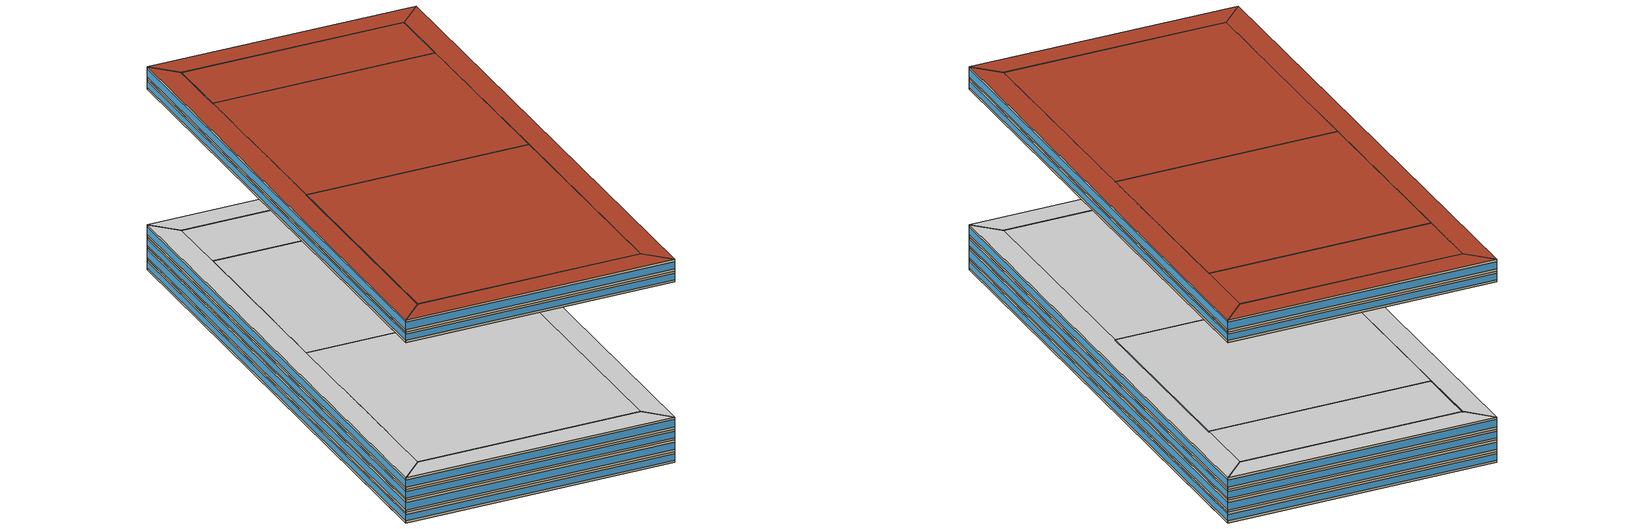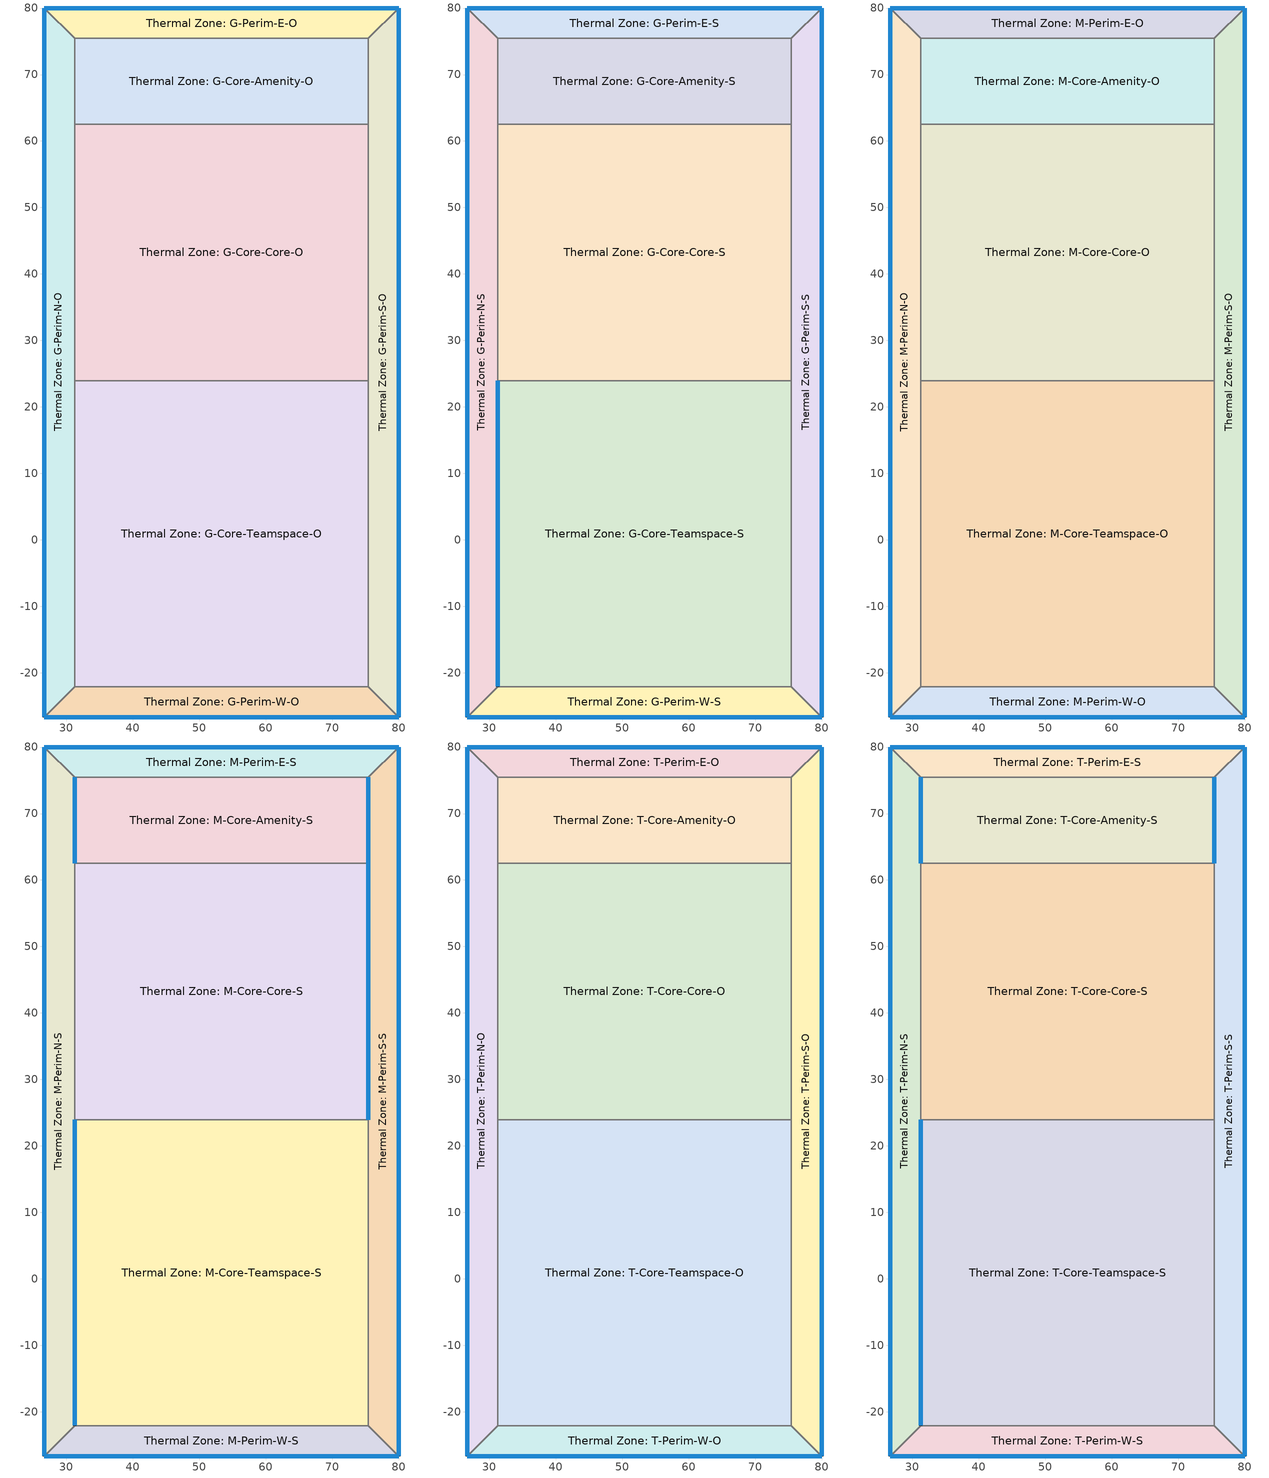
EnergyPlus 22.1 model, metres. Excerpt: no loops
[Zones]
Thermal Zone: G-Core-Amenity-O
 floor ground (ExtSlabCarpet 4in ClimateZone 1-8): 75.44,75.44 75.44,62.54 31.24,62.54 31.24,75.44 z0
 wall to Thermal Zone: G-Perim-N-O (Interior Wall): 31.24,75.44 31.24,62.54 z0:2.13
 wall to Thermal Zone: G-Perim-E-O (Interior Wall): 75.44,75.44 31.24,75.44 z0:2.13
 wall to Thermal Zone: G-Perim-S-O (Interior Wall): 75.44,62.54 75.44,75.44 z0:2.13
 wall to Thermal Zone: G-Core-Core-O (Interior Wall): 31.24,62.54 75.44,62.54 z0:2.13
Thermal Zone: G-Core-Core-O
 floor ground (ExtSlabCarpet 4in ClimateZone 1-8): 75.44,62.54 75.44,23.93 31.24,23.93 31.24,62.54 z0
 wall to Thermal Zone: G-Perim-S-O (Interior Wall): 75.44,23.93 75.44,62.54 z0:2.13
 wall to Thermal Zone: G-Core-Teamspace-O (Interior Wall): 31.24,23.93 75.44,23.93 z0:2.13
 wall to Thermal Zone: G-Perim-N-O (Interior Wall): 31.24,62.54 31.24,23.93 z0:2.13
Thermal Zone: G-Core-Teamspace-O
 floor ground (ExtSlabCarpet 4in ClimateZone 1-8): 75.44,23.93 75.44,-22.1 31.24,-22.1 31.24,23.93 z0
 wall to Thermal Zone: G-Perim-S-O (Interior Wall): 75.44,-22.1 75.44,23.93 z0:2.13
 wall to Thermal Zone: G-Perim-W-O (Interior Wall): 31.24,-22.1 75.44,-22.1 z0:2.13
 wall to Thermal Zone: G-Perim-N-O (Interior Wall): 31.24,23.93 31.24,-22.1 z0:2.13
Thermal Zone: G-Perim-E-O
 floor ground (ExtSlabCarpet 4in ClimateZone 1-8): 80.01,80.01 75.44,75.44 31.24,75.44 26.67,80.01 z0
 wall outside (NewConstruction_RSI_2.466_Rvalue_14.000): 80.01,80.01 26.67,80.01 z0:2.13
 wall to Thermal Zone: G-Perim-S-O (Interior Wall): 75.44,75.44 80.01,80.01 z0:2.13
 wall to Thermal Zone: G-Perim-N-O (Interior Wall): 26.67,80.01 31.24,75.44 z0:2.13
 window (Glazing_ufactor_2.044_shgc_0.320): 79.98,80.01 26.7,80.01 z0.43:1.71
Thermal Zone: G-Perim-N-O
 floor ground (ExtSlabCarpet 4in ClimateZone 1-8): 26.67,80.01 31.24,75.44 31.24,-22.1 26.67,-26.67 z0
 wall outside (NewConstruction_RSI_2.466_Rvalue_14.000): 26.67,80.01 26.67,-26.67 z0:2.13
 wall to Thermal Zone: G-Perim-W-O (Interior Wall): 26.67,-26.67 31.24,-22.1 z0:2.13
 window (Glazing_ufactor_2.044_shgc_0.320): 26.67,79.96 26.67,-26.62 z0.43:1.71
Thermal Zone: G-Perim-S-O
 floor ground (ExtSlabCarpet 4in ClimateZone 1-8): 80.01,80.01 80.01,-26.67 75.44,-22.1 75.44,75.44 z0
 wall outside (NewConstruction_RSI_2.466_Rvalue_14.000): 80.01,-26.67 80.01,80.01 z0:2.13
 wall to Thermal Zone: G-Perim-W-O (Interior Wall): 75.44,-22.1 80.01,-26.67 z0:2.13
 window (Glazing_ufactor_2.044_shgc_0.320): 80.01,-26.62 80.01,79.96 z0.43:1.71
Thermal Zone: G-Perim-W-O
 floor ground (ExtSlabCarpet 4in ClimateZone 1-8): 75.44,-22.1 80.01,-26.67 26.67,-26.67 31.24,-22.1 z0
 wall outside (NewConstruction_RSI_2.466_Rvalue_14.000): 26.67,-26.67 80.01,-26.67 z0:2.13
 window (Glazing_ufactor_2.044_shgc_0.320): 26.7,-26.67 79.98,-26.67 z0.43:1.71
Thermal Zone: G-Core-Amenity-S
 floor to Thermal Zone: G-Core-Amenity-O (Interior Floor_Air): 75.44,75.44 75.44,62.54 31.24,62.54 31.24,75.44 z2.13
 wall to Thermal Zone: G-Perim-S-S (Interior Wall): 75.44,62.54 75.44,75.44 z4.27:4.57; 75.44,62.54 75.44,75.44 z2.13:4.27
 wall to Thermal Zone: G-Perim-N-S (Interior Wall): 31.24,75.44 31.24,62.54 z2.13:4.27; 31.24,75.44 31.24,62.54 z4.27:4.57
 wall to Thermal Zone: G-Perim-E-S (Interior Wall): 75.44,75.44 31.24,75.44 z2.13:4.57
 wall to Thermal Zone: G-Core-Core-S (Interior Wall): 31.24,62.54 75.44,62.54 z2.13:4.57
 ceiling adiabatic (Interior Ceiling): 75.44,62.54 75.44,75.44 31.24,75.44 31.24,62.54 z4.57
Thermal Zone: G-Core-Core-S
 floor to Thermal Zone: G-Core-Core-O (Interior Floor_Air): 75.44,62.54 75.44,23.93 31.24,23.93 31.24,62.54 z2.13
 wall to Thermal Zone: G-Perim-S-S (Interior Wall): 75.44,23.93 75.44,62.54 z2.13:4.27
 wall to Thermal Zone: G-Core-Teamspace-S (Interior Wall): 31.24,23.93 75.44,23.93 z2.13:4.57
 wall to Thermal Zone: G-Perim-N-S (Interior Wall): 31.24,62.54 31.24,23.93 z2.13:4.27
 ceiling adiabatic (Interior Ceiling): 75.44,23.93 75.44,62.54 31.24,62.54 31.24,23.93 z4.57
Thermal Zone: G-Core-Teamspace-S
 floor to Thermal Zone: G-Core-Teamspace-O (Interior Floor_Air): 75.44,23.93 75.44,-22.1 31.24,-22.1 31.24,23.93 z2.13
 wall outside (NewConstruction_RSI_2.466_Rvalue_14.000): 31.24,23.93 31.24,-22.1 z4.27:4.57
 wall to Thermal Zone: G-Perim-S-S (Interior Wall): 75.44,-22.1 75.44,23.93 z2.13:4.27
 wall to Thermal Zone: G-Perim-W-S (Interior Wall): 31.24,-22.1 75.44,-22.1 z2.13:4.57
 wall to Thermal Zone: G-Perim-N-S (Interior Wall): 31.24,23.93 31.24,-22.1 z2.13:4.27
 window (Glazing_ufactor_2.044_shgc_0.320): 31.24,23.9 31.24,-22.07 z4.33:4.51
 ceiling adiabatic (Interior Ceiling): 75.44,-22.1 75.44,23.93 31.24,23.93 31.24,-22.1 z4.57
Thermal Zone: G-Perim-E-S
 floor to Thermal Zone: G-Perim-E-O (Interior Floor_Air): 80.01,80.01 75.44,75.44 31.24,75.44 26.67,80.01 z2.13
 wall outside (NewConstruction_RSI_2.466_Rvalue_14.000): 80.01,80.01 26.67,80.01 z2.13:4.57
 wall to Thermal Zone: G-Perim-S-S (Interior Wall): 75.44,75.44 80.01,80.01 z2.13:4.57
 wall to Thermal Zone: G-Perim-N-S (Interior Wall): 26.67,80.01 31.24,75.44 z2.13:4.57
 window (Glazing_ufactor_2.044_shgc_0.320): 79.98,80.01 26.7,80.01 z2.62:4.08
 ceiling adiabatic (Interior Ceiling): 80.01,80.01 26.67,80.01 31.24,75.44 75.44,75.44 z4.57
Thermal Zone: G-Perim-N-S
 floor to Thermal Zone: G-Perim-N-O (Interior Floor_Air): 31.24,75.44 31.24,-22.1 26.67,-26.67 26.67,80.01 z2.13
 wall outside (NewConstruction_RSI_2.466_Rvalue_14.000): 26.67,80.01 26.67,-26.67 z2.13:4.57
 wall to Thermal Zone: G-Perim-W-S (Interior Wall): 26.67,-26.67 31.24,-22.1 z2.13:4.57
 window (Glazing_ufactor_2.044_shgc_0.320): 26.67,79.96 26.67,-26.62 z2.62:4.08
 ceiling adiabatic (Interior Ceiling): 31.24,-22.1 31.24,75.44 26.67,80.01 26.67,-26.67 z4.57
Thermal Zone: G-Perim-S-S
 floor to Thermal Zone: G-Perim-S-O (Interior Floor_Air): 80.01,80.01 80.01,-26.67 75.44,-22.1 75.44,75.44 z2.13
 wall outside (NewConstruction_RSI_2.466_Rvalue_14.000): 80.01,-26.67 80.01,80.01 z2.13:4.57
 wall to Thermal Zone: G-Perim-W-S (Interior Wall): 75.44,-22.1 80.01,-26.67 z2.13:4.57
 window (Glazing_ufactor_2.044_shgc_0.320): 80.01,-26.62 80.01,79.96 z2.62:4.08
 ceiling adiabatic (Interior Ceiling): 80.01,-26.67 80.01,80.01 75.44,75.44 75.44,-22.1 z4.57
Thermal Zone: G-Perim-W-S
 floor to Thermal Zone: G-Perim-W-O (Interior Floor_Air): 75.44,-22.1 80.01,-26.67 26.67,-26.67 31.24,-22.1 z2.13
 wall outside (NewConstruction_RSI_2.466_Rvalue_14.000): 26.67,-26.67 80.01,-26.67 z2.13:4.57
 window (Glazing_ufactor_2.044_shgc_0.320): 26.7,-26.67 79.98,-26.67 z2.62:4.08
 ceiling adiabatic (Interior Ceiling): 80.01,-26.67 75.44,-22.1 31.24,-22.1 26.67,-26.67 z4.57
Thermal Zone: M-Core-Amenity-O
 floor adiabatic (Interior Floor): 75.44,75.44 75.44,62.54 31.24,62.54 31.24,75.44 z4.57
 wall to Thermal Zone: M-Perim-N-O (Interior Wall): 31.24,75.44 31.24,62.54 z4.57:6.71
 wall to Thermal Zone: M-Perim-E-O (Interior Wall): 75.44,75.44 31.24,75.44 z4.57:6.71
 wall to Thermal Zone: M-Perim-S-O (Interior Wall): 75.44,62.54 75.44,75.44 z4.57:6.71
 wall to Thermal Zone: M-Core-Core-O (Interior Wall): 31.24,62.54 75.44,62.54 z4.57:6.71
Thermal Zone: M-Core-Core-O
 floor adiabatic (Interior Floor): 75.44,62.54 75.44,23.93 31.24,23.93 31.24,62.54 z4.57
 wall to Thermal Zone: M-Perim-S-O (Interior Wall): 75.44,23.93 75.44,62.54 z4.57:6.71
 wall to Thermal Zone: M-Core-Teamspace-O (Interior Wall): 31.24,23.93 75.44,23.93 z4.57:6.71
 wall to Thermal Zone: M-Perim-N-O (Interior Wall): 31.24,62.54 31.24,23.93 z4.57:6.71
Thermal Zone: M-Core-Teamspace-O
 floor adiabatic (Interior Floor): 75.44,23.93 75.44,-22.1 31.24,-22.1 31.24,23.93 z4.57
 wall to Thermal Zone: M-Perim-S-O (Interior Wall): 75.44,-22.1 75.44,23.93 z4.57:6.71
 wall to Thermal Zone: M-Perim-W-O (Interior Wall): 31.24,-22.1 75.44,-22.1 z4.57:6.71
 wall to Thermal Zone: M-Perim-N-O (Interior Wall): 31.24,23.93 31.24,-22.1 z4.57:6.71
Thermal Zone: M-Perim-E-O
 floor adiabatic (Interior Floor): 80.01,80.01 75.44,75.44 31.24,75.44 26.67,80.01 z4.57
 wall outside (NewConstruction_RSI_2.466_Rvalue_14.000): 80.01,80.01 26.67,80.01 z4.57:6.71
 wall to Thermal Zone: M-Perim-S-O (Interior Wall): 75.44,75.44 80.01,80.01 z4.57:6.71
 wall to Thermal Zone: M-Perim-N-O (Interior Wall): 26.67,80.01 31.24,75.44 z4.57:6.71
 window (Glazing_ufactor_2.044_shgc_0.320): 79.98,80.01 26.7,80.01 z5:6.28
Thermal Zone: M-Perim-N-O
 floor adiabatic (Interior Floor): 26.67,80.01 31.24,75.44 31.24,-22.1 26.67,-26.67 z4.57
 wall outside (NewConstruction_RSI_2.466_Rvalue_14.000): 26.67,80.01 26.67,-26.67 z4.57:6.71
 wall to Thermal Zone: M-Perim-W-O (Interior Wall): 26.67,-26.67 31.24,-22.1 z4.57:6.71
 window (Glazing_ufactor_2.044_shgc_0.320): 26.67,79.96 26.67,-26.62 z5:6.28
Thermal Zone: M-Perim-S-O
 floor adiabatic (Interior Floor): 80.01,80.01 80.01,-26.67 75.44,-22.1 75.44,75.44 z4.57
 wall outside (NewConstruction_RSI_2.466_Rvalue_14.000): 80.01,-26.67 80.01,80.01 z4.57:6.71
 wall to Thermal Zone: M-Perim-W-O (Interior Wall): 75.44,-22.1 80.01,-26.67 z4.57:6.71
 window (Glazing_ufactor_2.044_shgc_0.320): 80.01,-26.62 80.01,79.96 z5:6.28
Thermal Zone: M-Perim-W-O
 floor adiabatic (Interior Floor): 75.44,-22.1 80.01,-26.67 26.67,-26.67 31.24,-22.1 z4.57
 wall outside (NewConstruction_RSI_2.466_Rvalue_14.000): 26.67,-26.67 80.01,-26.67 z4.57:6.71
 window (Glazing_ufactor_2.044_shgc_0.320): 26.7,-26.67 79.98,-26.67 z5:6.28
Thermal Zone: M-Core-Amenity-S
 floor to Thermal Zone: M-Core-Amenity-O (Interior Floor_Air): 75.44,75.44 75.44,62.54 31.24,62.54 31.24,75.44 z6.71
 wall to Thermal Zone: M-Perim-N-S (Interior Wall): 31.24,75.44 31.24,62.54 z6.71:8.84
 wall to Thermal Zone: M-Perim-E-S (Interior Wall): 75.44,75.44 31.24,75.44 z6.71:9.14
 wall to Thermal Zone: M-Perim-S-S (Interior Wall): 75.44,62.54 75.44,75.44 z6.71:8.84
 wall to Thermal Zone: M-Core-Core-S (Interior Wall): 31.24,62.54 75.44,62.54 z6.71:9.14
 ceiling adiabatic (Interior Ceiling): 75.44,62.54 75.44,75.44 31.24,75.44 31.24,62.54 z9.14
Thermal Zone: M-Core-Core-S
 floor to Thermal Zone: M-Core-Core-O (Interior Floor_Air): 75.44,62.54 75.44,23.93 31.24,23.93 31.24,62.54 z6.71
 wall outside (NewConstruction_RSI_2.466_Rvalue_14.000): 75.44,23.93 75.44,62.54 z8.84:9.14
 wall to Thermal Zone: M-Perim-S-S (Interior Wall): 75.44,23.93 75.44,62.54 z6.71:8.84
 wall to Thermal Zone: M-Core-Teamspace-S (Interior Wall): 31.24,23.93 75.44,23.93 z6.71:9.14
 wall to Thermal Zone: M-Perim-N-S (Interior Wall): 31.24,62.54 31.24,23.93 z6.71:8.84; 31.24,62.54 31.24,23.93 z8.84:9.14
 window (Glazing_ufactor_2.044_shgc_0.320): 75.44,23.95 75.44,62.53 z8.9:9.08
 ceiling adiabatic (Interior Ceiling): 75.44,23.93 75.44,62.54 31.24,62.54 31.24,23.93 z9.14
Thermal Zone: M-Core-Teamspace-S
 floor to Thermal Zone: M-Core-Teamspace-O (Interior Floor_Air): 75.44,23.93 75.44,-22.1 31.24,-22.1 31.24,23.93 z6.71
 wall to Thermal Zone: M-Perim-N-S (Interior Wall): 31.24,23.93 31.24,-22.1 z6.71:8.84
 wall to Thermal Zone: M-Perim-W-S (Interior Wall): 31.24,-22.1 75.44,-22.1 z6.71:9.14
 wall to Thermal Zone: M-Perim-S-S (Interior Wall): 75.44,-22.1 75.44,23.93 z6.71:8.84
 ceiling adiabatic (Interior Ceiling): 75.44,-22.1 75.44,23.93 31.24,23.93 31.24,-22.1 z9.14
Thermal Zone: M-Perim-E-S
 floor to Thermal Zone: M-Perim-E-O (Interior Floor_Air): 80.01,80.01 75.44,75.44 31.24,75.44 26.67,80.01 z6.71
 wall outside (NewConstruction_RSI_2.466_Rvalue_14.000): 80.01,80.01 26.67,80.01 z6.71:9.14
 wall to Thermal Zone: M-Perim-S-S (Interior Wall): 75.44,75.44 80.01,80.01 z6.71:9.14
 wall to Thermal Zone: M-Perim-N-S (Interior Wall): 26.67,80.01 31.24,75.44 z6.71:9.14
 window (Glazing_ufactor_2.044_shgc_0.320): 79.98,80.01 26.7,80.01 z7.19:8.66
 ceiling adiabatic (Interior Ceiling): 80.01,80.01 26.67,80.01 31.24,75.44 75.44,75.44 z9.14
Thermal Zone: M-Perim-N-S
 floor to Thermal Zone: M-Perim-N-O (Interior Floor_Air): 31.24,75.44 31.24,-22.1 26.67,-26.67 26.67,80.01 z6.71
 wall outside (NewConstruction_RSI_2.466_Rvalue_14.000): 26.67,80.01 26.67,-26.67 z6.71:9.14; 31.24,62.54 31.24,75.44 / 31.24,-22.1 31.24,23.93 z8.84:9.14
 wall to Thermal Zone: M-Perim-W-S (Interior Wall): 26.67,-26.67 31.24,-22.1 z6.71:9.14
 window (Glazing_ufactor_2.044_shgc_0.320): 31.24,62.55 31.24,75.43 / 31.24,-22.07 31.24,23.9 z8.9:9.08; 26.67,79.96 26.67,-26.62 z7.19:8.66
 ceiling adiabatic (Interior Ceiling): 31.24,-22.1 31.24,75.44 26.67,80.01 26.67,-26.67 z9.14
Thermal Zone: M-Perim-S-S
 floor to Thermal Zone: M-Perim-S-O (Interior Floor_Air): 80.01,80.01 80.01,-26.67 75.44,-22.1 75.44,75.44 z6.71
 wall outside (NewConstruction_RSI_2.466_Rvalue_14.000): 75.44,75.44 75.44,62.54 z8.84:9.14; 80.01,-26.67 80.01,80.01 z6.71:9.14
 wall to Thermal Zone: M-Perim-W-S (Interior Wall): 75.44,-22.1 80.01,-26.67 z6.71:9.14
 window (Glazing_ufactor_2.044_shgc_0.320): 80.01,-26.62 80.01,79.96 z7.19:8.66; 75.44,75.43 75.44,62.55 z8.9:9.08
 ceiling adiabatic (Interior Ceiling): 80.01,-26.67 80.01,80.01 75.44,75.44 75.44,-22.1 z9.14
Thermal Zone: M-Perim-W-S
 floor to Thermal Zone: M-Perim-W-O (Interior Floor_Air): 75.44,-22.1 80.01,-26.67 26.67,-26.67 31.24,-22.1 z6.71
 wall outside (NewConstruction_RSI_2.466_Rvalue_14.000): 26.67,-26.67 80.01,-26.67 z6.71:9.14
 window (Glazing_ufactor_2.044_shgc_0.320): 26.7,-26.67 79.98,-26.67 z7.19:8.66
 ceiling adiabatic (Interior Ceiling): 80.01,-26.67 75.44,-22.1 31.24,-22.1 26.67,-26.67 z9.14
Thermal Zone: T-Core-Amenity-O
 floor adiabatic (Interior Floor): 75.44,75.44 75.44,62.54 31.24,62.54 31.24,75.44 z36.58
 wall to Thermal Zone: T-Perim-N-O (Interior Wall): 31.24,75.44 31.24,62.54 z36.58:38.71
 wall to Thermal Zone: T-Perim-E-O (Interior Wall): 75.44,75.44 31.24,75.44 z36.58:38.71
 wall to Thermal Zone: T-Perim-S-O (Interior Wall): 75.44,62.54 75.44,75.44 z36.58:38.71
 wall to Thermal Zone: T-Core-Core-O (Interior Wall): 31.24,62.54 75.44,62.54 z36.58:38.71
Thermal Zone: T-Core-Core-O
 floor adiabatic (Interior Floor): 75.44,62.54 75.44,23.93 31.24,23.93 31.24,62.54 z36.58
 wall to Thermal Zone: T-Perim-S-O (Interior Wall): 75.44,23.93 75.44,62.54 z36.58:38.71
 wall to Thermal Zone: T-Core-Teamspace-O (Interior Wall): 31.24,23.93 75.44,23.93 z36.58:38.71
 wall to Thermal Zone: T-Perim-N-O (Interior Wall): 31.24,62.54 31.24,23.93 z36.58:38.71
Thermal Zone: T-Core-Teamspace-O
 floor adiabatic (Interior Floor): 75.44,23.93 75.44,-22.1 31.24,-22.1 31.24,23.93 z36.58
 wall to Thermal Zone: T-Perim-S-O (Interior Wall): 75.44,-22.1 75.44,23.93 z36.58:38.71
 wall to Thermal Zone: T-Perim-W-O (Interior Wall): 31.24,-22.1 75.44,-22.1 z36.58:38.71
 wall to Thermal Zone: T-Perim-N-O (Interior Wall): 31.24,23.93 31.24,-22.1 z36.58:38.71
Thermal Zone: T-Perim-E-O
 floor adiabatic (Interior Floor): 80.01,80.01 75.44,75.44 31.24,75.44 26.67,80.01 z36.58
 wall outside (NewConstruction_RSI_2.466_Rvalue_14.000): 80.01,80.01 26.67,80.01 z36.58:38.71
 wall to Thermal Zone: T-Perim-S-O (Interior Wall): 75.44,75.44 80.01,80.01 z36.58:38.71
 wall to Thermal Zone: T-Perim-N-O (Interior Wall): 26.67,80.01 31.24,75.44 z36.58:38.71
 window (Glazing_ufactor_2.044_shgc_0.320): 79.98,80.01 26.7,80.01 z37:38.28
Thermal Zone: T-Perim-N-O
 floor adiabatic (Interior Floor): 26.67,80.01 31.24,75.44 31.24,-22.1 26.67,-26.67 z36.58
 wall outside (NewConstruction_RSI_2.466_Rvalue_14.000): 26.67,80.01 26.67,-26.67 z36.58:38.71
 wall to Thermal Zone: T-Perim-W-O (Interior Wall): 26.67,-26.67 31.24,-22.1 z36.58:38.71
 window (Glazing_ufactor_2.044_shgc_0.320): 26.67,79.96 26.67,-26.62 z37:38.28
Thermal Zone: T-Perim-S-O
 floor adiabatic (Interior Floor): 80.01,80.01 80.01,-26.67 75.44,-22.1 75.44,75.44 z36.58
 wall outside (NewConstruction_RSI_2.466_Rvalue_14.000): 80.01,-26.67 80.01,80.01 z36.58:38.71
 wall to Thermal Zone: T-Perim-W-O (Interior Wall): 75.44,-22.1 80.01,-26.67 z36.58:38.71
 window (Glazing_ufactor_2.044_shgc_0.320): 80.01,-26.62 80.01,79.96 z37:38.28
Thermal Zone: T-Perim-W-O
 floor adiabatic (Interior Floor): 75.44,-22.1 80.01,-26.67 26.67,-26.67 31.24,-22.1 z36.58
 wall outside (NewConstruction_RSI_2.466_Rvalue_14.000): 26.67,-26.67 80.01,-26.67 z36.58:38.71
 window (Glazing_ufactor_2.044_shgc_0.320): 26.7,-26.67 79.98,-26.67 z37:38.28
Thermal Zone: T-Core-Amenity-S
 floor to Thermal Zone: T-Core-Amenity-O (Interior Floor_Air): 75.44,75.44 75.44,62.54 31.24,62.54 31.24,75.44 z38.71
 wall outside (NewConstruction_RSI_2.466_Rvalue_14.000): 31.24,75.44 31.24,62.54 z40.84:41.15
 wall to Thermal Zone: T-Perim-N-S (Interior Wall): 31.24,75.44 31.24,62.54 z38.71:40.84
 wall to Thermal Zone: T-Perim-E-S (Interior Wall): 75.44,75.44 31.24,75.44 z38.71:41.15
 wall to Thermal Zone: T-Perim-S-S (Interior Wall): 75.44,62.54 75.44,75.44 z38.71:40.84
 wall to Thermal Zone: T-Core-Core-S (Interior Wall): 31.24,62.54 75.44,62.54 z38.71:41.15
 window (Glazing_ufactor_2.044_shgc_0.320): 31.24,75.43 31.24,62.55 z40.9:41.09
 roof outside (NewRoof_RSI_5.459_Rvalue_31.000): 75.44,62.54 75.44,75.44 31.24,75.44 31.24,62.54 z41.15
Thermal Zone: T-Core-Core-S
 floor to Thermal Zone: T-Core-Core-O (Interior Floor_Air): 75.44,62.54 75.44,23.93 31.24,23.93 31.24,62.54 z38.71
 wall to Thermal Zone: T-Perim-S-S (Interior Wall): 75.44,23.93 75.44,62.54 z38.71:40.84; 75.44,23.93 75.44,62.54 z40.84:41.15
 wall to Thermal Zone: T-Core-Teamspace-S (Interior Wall): 31.24,23.93 75.44,23.93 z38.71:41.15
 wall to Thermal Zone: T-Perim-N-S (Interior Wall): 31.24,62.54 31.24,23.93 z38.71:40.84; 31.24,62.54 31.24,23.93 z40.84:41.15
 roof outside (NewRoof_RSI_5.459_Rvalue_31.000): 75.44,23.93 75.44,62.54 31.24,62.54 31.24,23.93 z41.15
Thermal Zone: T-Core-Teamspace-S
 floor to Thermal Zone: T-Core-Teamspace-O (Interior Floor_Air): 75.44,23.93 75.44,-22.1 31.24,-22.1 31.24,23.93 z38.71
 wall outside (NewConstruction_RSI_2.466_Rvalue_14.000): 31.24,23.93 31.24,-22.1 z40.84:41.15
 wall to Thermal Zone: T-Perim-N-S (Interior Wall): 31.24,23.93 31.24,-22.1 z38.71:40.84
 wall to Thermal Zone: T-Perim-W-S (Interior Wall): 31.24,-22.1 75.44,-22.1 z38.71:41.15
 wall to Thermal Zone: T-Perim-S-S (Interior Wall): 75.44,-22.1 75.44,23.93 z38.71:40.84; 75.44,-22.1 75.44,23.93 z40.84:41.15
 window (Glazing_ufactor_2.044_shgc_0.320): 31.24,23.9 31.24,-22.07 z40.9:41.09
 roof outside (NewRoof_RSI_5.459_Rvalue_31.000): 75.44,-22.1 75.44,23.93 31.24,23.93 31.24,-22.1 z41.15
Thermal Zone: T-Perim-E-S
 floor to Thermal Zone: T-Perim-E-O (Interior Floor_Air): 80.01,80.01 75.44,75.44 31.24,75.44 26.67,80.01 z38.71
 wall outside (NewConstruction_RSI_2.466_Rvalue_14.000): 80.01,80.01 26.67,80.01 z38.71:41.15
 wall to Thermal Zone: T-Perim-S-S (Interior Wall): 75.44,75.44 80.01,80.01 z38.71:41.15
 wall to Thermal Zone: T-Perim-N-S (Interior Wall): 26.67,80.01 31.24,75.44 z38.71:41.15
 window (Glazing_ufactor_2.044_shgc_0.320): 79.98,80.01 26.7,80.01 z39.2:40.66
 roof outside (NewRoof_RSI_5.459_Rvalue_31.000): 80.01,80.01 26.67,80.01 31.24,75.44 75.44,75.44 z41.15
Thermal Zone: T-Perim-N-S
 floor to Thermal Zone: T-Perim-N-O (Interior Floor_Air): 31.24,75.44 31.24,-22.1 26.67,-26.67 26.67,80.01 z38.71
 wall outside (NewConstruction_RSI_2.466_Rvalue_14.000): 26.67,80.01 26.67,-26.67 z38.71:41.15
 wall to Thermal Zone: T-Perim-W-S (Interior Wall): 26.67,-26.67 31.24,-22.1 z38.71:41.15
 window (Glazing_ufactor_2.044_shgc_0.320): 26.67,79.96 26.67,-26.62 z39.2:40.66
 roof outside (NewRoof_RSI_5.459_Rvalue_31.000): 31.24,-22.1 31.24,75.44 26.67,80.01 26.67,-26.67 z41.15
Thermal Zone: T-Perim-S-S
 floor to Thermal Zone: T-Perim-S-O (Interior Floor_Air): 80.01,80.01 80.01,-26.67 75.44,-22.1 75.44,75.44 z38.71
 wall outside (NewConstruction_RSI_2.466_Rvalue_14.000): 75.44,75.44 75.44,62.54 z40.84:41.15; 80.01,-26.67 80.01,80.01 z38.71:41.15
 wall to Thermal Zone: T-Perim-W-S (Interior Wall): 75.44,-22.1 80.01,-26.67 z38.71:41.15
 window (Glazing_ufactor_2.044_shgc_0.320): 80.01,-26.62 80.01,79.96 z39.2:40.66; 75.44,75.43 75.44,62.55 z40.9:41.09
 roof outside (NewRoof_RSI_5.459_Rvalue_31.000): 80.01,-26.67 80.01,80.01 75.44,75.44 75.44,-22.1 z41.15
Thermal Zone: T-Perim-W-S
 floor to Thermal Zone: T-Perim-W-O (Interior Floor_Air): 75.44,-22.1 80.01,-26.67 26.67,-26.67 31.24,-22.1 z38.71
 wall outside (NewConstruction_RSI_2.466_Rvalue_14.000): 26.67,-26.67 80.01,-26.67 z38.71:41.15
 window (Glazing_ufactor_2.044_shgc_0.320): 26.7,-26.67 79.98,-26.67 z39.2:40.66
 roof outside (NewRoof_RSI_5.459_Rvalue_31.000): 80.01,-26.67 75.44,-22.1 31.24,-22.1 26.67,-26.67 z41.15
[Building]
Building 1: North Axis=0
[SITE:LOCATION]
Mountain View-Moffett Federal Field: Latitude=37.4; Longitude=-122.05; Time Zone=-8; Elevation=12
[SIZINGPERIOD:DESIGNDAY] Day of Month=21; DryBulb Temperature Range Modifier Type=DefaultMultipliers; Humidity Condition Type=Wetbulb; Barometric Pressure=101288; Rain Indicator=No; Snow Indicator=No; Daylight Saving Time Indicator=No; Solar Model Indicator=ASHRAEClearSky; Begin Environment Reset Mode=FullResetAtBeginEnvironment
Name | Month | Day Type | Maximum DryBulb Temperature | Daily DryBulb Temperature Range | Wetbulb or DewPoint at Maximum DryBulb | Wind Speed | Wind Direction | Sky Clearness
Mountain View-Moffett Federal Field Heating Design Day 99.6% Condns DB | 12 | WinterDesignDay | 2.5 | 0 | 2.5 | 0.6 | 140 | 0
Mountain View-Moffett Federal Field Jan 2% Condns DB=>MCWB (0.2% Condns DB=>MWB) | 1 | SummerDesignDay | 15.8 | 7.5 | 11.4 | 3.2 | 315 | 1
Mountain View-Moffett Federal Field Feb 2% Condns DB=>MCWB (0.2% Condns DB=>MWB) | 2 | SummerDesignDay | 19.058 | 9.5 | 13.3 | 2.5 | 338 | 1
Mountain View-Moffett Federal Field Mar 2% Condns DB=>MCWB (0.2% Condns DB=>MWB) | 3 | SummerDesignDay | 24.8 | 9.9 | 16.9 | 3.1 | 341 | 1
Mountain View-Moffett Federal Field Apr 2% Condns DB=>MCWB (0.2% Condns DB=>MWB) | 4 | SummerDesignDay | 26.358 | 9.9 | 15.4 | 4.3 | 351 | 1
Mountain View-Moffett Federal Field May 2% Condns DB=>MCWB (0.2% Condns DB=>MWB) | 5 | SummerDesignDay | 22.6 | 8.8 | 16 | 5.6 | 345 | 1
Mountain View-Moffett Federal Field Jun 2% Condns DB=>MCWB (0.2% Condns DB=>MWB) | 6 | SummerDesignDay | 27 | 10.5 | 18.9 | 6.1 | 345 | 1
Mountain View-Moffett Federal Field Jul 2% Condns DB=>MCWB (0.2% Condns DB=>MWB) | 7 | SummerDesignDay | 28.9 | 8.8 | 21.4 | 4.8 | 340 | 1
Mountain View-Moffett Federal Field Aug 2% Condns DB=>MCWB (0.2% Condns DB=>MWB) | 8 | SummerDesignDay | 29 | 10.1 | 20.3 | 4.8 | 344 | 1
Mountain View-Moffett Federal Field Sep 2% Condns DB=>MCWB (0.2% Condns DB=>MWB) | 9 | SummerDesignDay | 34 | 11 | 19.5 | 4.1 | 340 | 1
Mountain View-Moffett Federal Field Oct 2% Condns DB=>MCWB (0.2% Condns DB=>MWB) | 10 | SummerDesignDay | 28 | 10.7 | 16 | 2.5 | 0 | 1
Mountain View-Moffett Federal Field Nov 2% Condns DB=>MCWB (0.2% Condns DB=>MWB) | 11 | SummerDesignDay | 19.8 | 8.6 | 12.7 | 2.9 | 351 | 1
Mountain View-Moffett Federal Field Dec 2% Condns DB=>MCWB (0.2% Condns DB=>MWB) | 12 | SummerDesignDay | 17.6 | 7.9 | 12.8 | 2.7 | 349 | 1
[Material] Thermal Absorptance=0.9
Name | Roughness | Thickness | Conductivity | Density | Specific Heat | Solar Absorptance | Visible Absorptance
1/2IN Gypsum | Smooth | 0.01271 | 0.16 | 784.9 | 830 | 0.92 | 0.92
F16 Acoustic tile | MediumSmooth | 0.0191 | 0.06 | 368 | 590 | 0.3 | 0.3
G01a 19mm gypsum board | MediumSmooth | 0.019 | 0.16 | 800 | 1090 | 0.4 | 0.4
M11 100mm lightweight concrete | MediumRough | 0.1016 | 0.53 | 1280 | 840 | 0.5 | 0.5
MAT-CC05 4 HW CONCRETE 1 | Rough | 0.1016 | 1.311 | 2240 | 836.8 | 0.85 | 0.85
[MATERIAL] Thermal Absorptance=0.9; Solar Absorptance=0.7
Name | Roughness | Thickness | Conductivity | Density | Specific Heat | Visible Absorptance
Wall Insulation [39]_asRSI:2.466 | MediumRough | 0.0910595 | 0.045 | 265 | 836.8 | 0.7
Roof Membrane | VeryRough | 0.0095 | 0.16 | 1121 | 1460 | 0.7
Roof Insulation [24]_asRSI:5.459 | MediumRough | 0.2646 | 0.049 | 265 | 836.8 | 0.7
Metal Decking | MediumSmooth | 0.001524 | 45.01 | 7680 | 418.4 | 0.3
[Material:NoMass] Thermal Absorptance=0.9
Name | Roughness | Thermal Resistance | Solar Absorptance | Visible Absorptance
CP02 CARPET PAD 2 | Smooth | 0.1 | 0.8 | 0.8
MAT-SHEATH | Rough | 0.36256 | 0.7 | 0.7
[Material:AirGap]
Name | Thermal Resistance
F04 Wall air space resistance | 0.15
F05 Ceiling air space resistance | 0.18
[WINDOWMATERIAL:SIMPLEGLAZINGSYSTEM]
Glass_ufactor_2.044_shgc_0.320: UFactor=2.04418; Solar Heat Gain Coefficient=0.32
[Construction]
ExtSlabCarpet 4in ClimateZone 1-8: MAT-CC05 4 HW CONCRETE 1, CP02 CARPET PAD 2
Interior Ceiling: M11 100mm lightweight concrete, F05 Ceiling air space resistance, F16 Acoustic tile
Interior Floor: F16 Acoustic tile, F05 Ceiling air space resistance, M11 100mm lightweight concrete
Interior Floor_Air: F16 Acoustic tile
Interior Wall: G01a 19mm gypsum board, F04 Wall air space resistance, G01a 19mm gypsum board
InternalMass_Conc: MAT-CC05 4 HW CONCRETE 1
[CONSTRUCTION]
Glazing_ufactor_2.044_shgc_0.320: Glass_ufactor_2.044_shgc_0.320
NewConstruction_RSI_2.466_Rvalue_14.000: MAT-SHEATH, Wall Insulation [39]_asRSI:2.466, 1/2IN Gypsum
NewRoof_RSI_5.459_Rvalue_31.000: Roof Membrane, Roof Insulation [24]_asRSI:5.459, Metal Decking
[Zone]
Name | Multiplier | Part of Total Floor Area
Thermal Zone: G-Core-Amenity-O; Thermal Zone: G-Core-Core-O; Thermal Zone: G-Core-Teamspace-O; Thermal Zone: G-Perim-E-O; Thermal Zone: G-Perim-N-O; Thermal Zone: G-Perim-S-O; Thermal Zone: G-Perim-W-O; Thermal Zone: T-Core-Amenity-O; Thermal Zone: T-Core-Core-O; Thermal Zone: T-Core-Teamspace-O; Thermal Zone: T-Perim-E-O; Thermal Zone: T-Perim-N-O; Thermal Zone: T-Perim-S-O; Thermal Zone: T-Perim-W-O | 1 | Yes
Thermal Zone: G-Core-Amenity-S; Thermal Zone: G-Core-Core-S; Thermal Zone: G-Core-Teamspace-S; Thermal Zone: G-Perim-E-S; Thermal Zone: G-Perim-N-S; Thermal Zone: G-Perim-S-S; Thermal Zone: G-Perim-W-S; Thermal Zone: T-Core-Amenity-S; Thermal Zone: T-Core-Core-S; Thermal Zone: T-Core-Teamspace-S; Thermal Zone: T-Perim-E-S; Thermal Zone: T-Perim-N-S; Thermal Zone: T-Perim-S-S; Thermal Zone: T-Perim-W-S | 1 | No
Thermal Zone: M-Core-Amenity-O; Thermal Zone: M-Core-Core-O; Thermal Zone: M-Core-Teamspace-O; Thermal Zone: M-Perim-E-O; Thermal Zone: M-Perim-N-O; Thermal Zone: M-Perim-S-O; Thermal Zone: M-Perim-W-O | 6 | Yes
Thermal Zone: M-Core-Amenity-S; Thermal Zone: M-Core-Core-S; Thermal Zone: M-Core-Teamspace-S; Thermal Zone: M-Perim-E-S; Thermal Zone: M-Perim-N-S; Thermal Zone: M-Perim-S-S; Thermal Zone: M-Perim-W-S | 6 | No
[InternalMass] Construction=InternalMass_Conc
Name | Zone or ZoneList | Surface Area
Internal Mass 3 | Thermal Zone: G-Core-Amenity-S | 0.0028491
Internal Mass 4 | Thermal Zone: G-Core-Core-S | 0.00853384
Internal Mass 6 | Thermal Zone: G-Core-Teamspace-S | 0.0101706
Internal Mass 8 | Thermal Zone: G-Perim-E-S | 0.00111484
Internal Mass 10 | Thermal Zone: G-Perim-N-S | 0.00233419
Internal Mass 12 | Thermal Zone: G-Perim-S-S | 0.00233419
Internal Mass 14 | Thermal Zone: G-Perim-W-S | 0.00111484
Internal Mass 16 | Thermal Zone: M-Core-Amenity-S | 0.0028491
Internal Mass 18 | Thermal Zone: M-Core-Core-S | 0.00853384
Internal Mass 20 | Thermal Zone: M-Core-Teamspace-S | 0.0101706
Internal Mass 22 | Thermal Zone: M-Perim-E-S | 0.00111484
Internal Mass 24 | Thermal Zone: M-Perim-N-S | 0.00233419
Internal Mass 26 | Thermal Zone: M-Perim-S-S | 0.00233419
Internal Mass 28 | Thermal Zone: M-Perim-W-S | 0.00111484
Internal Mass 30 | Thermal Zone: T-Core-Amenity-S | 0.0028491
Internal Mass 32 | Thermal Zone: T-Core-Core-S | 0.00853384
Internal Mass 34 | Thermal Zone: T-Core-Teamspace-S | 0.0101706
Internal Mass 36 | Thermal Zone: T-Perim-E-S | 0.00111484
Internal Mass 38 | Thermal Zone: T-Perim-N-S | 0.00233419
Internal Mass 40 | Thermal Zone: T-Perim-S-S | 0.00233419
Internal Mass 42 | Thermal Zone: T-Perim-W-S | 0.00111484
[SHADING:OVERHANG:PROJECTION] Height above Window or Door=0; Tilt Angle from WindowDoor=90; Depth as Fraction of WindowDoor Height=0.001
Name | Window or Door
Shading:Overhang:Projection on Surface 16 window | Surface 16 window
Shading:Overhang:Projection on Surface 48 window | Surface 48 window
Shading:Overhang:Projection on Surface 115 window | Surface 115 window
Shading:Overhang:Projection on Surface 109 window | Surface 109 window
Shading:Overhang:Projection on Surface 256 window | Surface 256 window
Shading:Overhang:Projection on Surface 191 window | Surface 191 window
Shading:Overhang:Projection on Surface 2 window | Surface 2 window
Shading:Overhang:Projection on Surface 54 window | Surface 54 window
Shading:Overhang:Projection on Surface 289 window | Surface 289 window
Shading:Overhang:Projection on Surface 287 window | Surface 287 window
Shading:Overhang:Projection on Surface 288 window | Surface 288 window
Shading:Overhang:Projection on Surface 150 window | Surface 150 window
Shading:Overhang:Projection on Surface 131 window | Surface 131 window
Shading:Overhang:Projection on Surface 262 window | Surface 262 window
Shading:Overhang:Projection on Surface 249 window | Surface 249 window
Shading:Overhang:Projection on Surface 11 window | Surface 11 window
Shading:Overhang:Projection on Surface 83 window | Surface 83 window
Shading:Overhang:Projection on Surface 98 window | Surface 98 window
Shading:Overhang:Projection on Surface 171 window | Surface 171 window
Shading:Overhang:Projection on Surface 222 window | Surface 222 window
Shading:Overhang:Projection on Surface 219 window | Surface 219 window
Shading:Overhang:Projection on Surface 286 window | Surface 286 window
Shading:Overhang:Projection on Surface 40 window | Surface 40 window
Shading:Overhang:Projection on Surface 68 window | Surface 68 window
Shading:Overhang:Projection on Surface 121 window | Surface 121 window
Shading:Overhang:Projection on Surface 162 window | Surface 162 window
Shading:Overhang:Projection on Surface 129 window | Surface 129 window
Shading:Overhang:Projection on Surface 293 window | Surface 293 window
Shading:Overhang:Projection on Surface 292 window | Surface 292 window
Shading:Overhang:Projection on Surface 239 window | Surface 239 window
Shading:Overhang:Projection on Surface 274 window | Surface 274 window
Shading:Overhang:Projection on Surface 247 window | Surface 247 window
[AirLoopHVAC:ReturnPlenum]
Name | Zone
Air Loop HVAC Return Plenum 5 | Thermal Zone: G-Perim-W-S
Air Loop HVAC Return Plenum 2 | Thermal Zone: G-Perim-E-S
Air Loop HVAC Return Plenum 17 | Thermal Zone: G-Core-Core-S
Air Loop HVAC Return Plenum 16 | Thermal Zone: G-Core-Amenity-S
Air Loop HVAC Return Plenum 3 | Thermal Zone: G-Perim-N-S
Air Loop HVAC Return Plenum 4 | Thermal Zone: G-Perim-S-S
Air Loop HVAC Return Plenum 1 | Thermal Zone: G-Core-Teamspace-S
Air Loop HVAC Return Plenum 10 | Thermal Zone: M-Perim-W-S
Air Loop HVAC Return Plenum 8 | Thermal Zone: M-Perim-N-S
Air Loop HVAC Return Plenum 18 | Thermal Zone: M-Core-Amenity-S
Air Loop HVAC Return Plenum 9 | Thermal Zone: M-Perim-S-S
Air Loop HVAC Return Plenum 19 | Thermal Zone: M-Core-Core-S
Air Loop HVAC Return Plenum 7 | Thermal Zone: M-Perim-E-S
Air Loop HVAC Return Plenum 6 | Thermal Zone: M-Core-Teamspace-S
Air Loop HVAC Return Plenum 11 | Thermal Zone: T-Core-Teamspace-S
Air Loop HVAC Return Plenum 21 | Thermal Zone: T-Core-Core-S
Air Loop HVAC Return Plenum 14 | Thermal Zone: T-Perim-S-S
Air Loop HVAC Return Plenum 20 | Thermal Zone: T-Core-Amenity-S
Air Loop HVAC Return Plenum 15 | Thermal Zone: T-Perim-W-S
Air Loop HVAC Return Plenum 12 | Thermal Zone: T-Perim-E-S
Air Loop HVAC Return Plenum 13 | Thermal Zone: T-Perim-N-S
[AvailabilityManager:Scheduled] Schedule=Always On Discrete
AHU-G Outdoor Air System Availability Manager; AHU-M Outdoor Air System Availability Manager; AHU-T Outdoor Air System Availability Manager
[AvailabilityManager:NightCycle] Applicability Schedule=Always On Discrete; Fan Schedule=Ventilation Schedule; Control Type=CycleOnAny; Thermostat Tolerance=1; Cycling Run Time Control Type=FixedRunTime; Cycling Run Time=3600
Availability Manager Night Cycle 1; Availability Manager Night Cycle 2; Availability Manager Night Cycle 3
[SetpointManager:Scheduled] Control Variable=Temperature; Schedule=DOAS Temperature Setpoint Schedule
Name | Setpoint Node or NodeList
Scheduled Deck Temp | AHU-G Supply Outlet Node
Scheduled Deck Temp 1 | AHU-M Supply Outlet Node
Scheduled Deck Temp 2 | AHU-T Supply Outlet Node
[SetpointManager:MixedAir] Control Variable=Temperature
Name | Setpoint Node or NodeList
AHU-G Post Heating Coil Node OS Default SPM | AHU-G Post Heating Coil Node
AHU-M Post Heating Coil Node OS Default SPM | AHU-M Post Heating Coil Node
AHU-T Post Heating Coil Node OS Default SPM | AHU-T Post Heating Coil Node
[Schedule:Day:Interval]
DOAS Temperature Setpoint Schedule All Days: No, 24:00, 16.6667
Ventilation Schedule Sat: No, 08:00, 0, 17:00, 1, 24:00, 0
Ventilation Schedule Summer Design Day; Ventilation Schedule Winter Design Day: No, 24:00, 1
Ventilation Schedule Sunday: No, 24:00, 0
Ventilation Schedule Weekday: No, 06:00, 0, 21:00, 1, 24:00, 0
[Schedule:Week:Daily]
DOAS Temperature Setpoint Schedule Week Rule - Jan1-Dec31: DOAS Temperature Setpoint Schedule All Days, DOAS Temperature Setpoint Schedule All Days, DOAS Temperature Setpoint Schedule All Days, DOAS Temperature Setpoint Schedule All Days, DOAS Temperature Setpoint Schedule All Days, DOAS Temperature Setpoint Schedule All Days, DOAS Temperature Setpoint Schedule All Days, DOAS Temperature Setpoint Schedule All Days, DOAS Temperature Setpoint Schedule All Days, DOAS Temperature Setpoint Schedule All Days, DOAS Temperature Setpoint Schedule All Days, DOAS Temperature Setpoint Schedule All Days
Ventilation Schedule Week Rule - Jan1-Dec31: Ventilation Schedule Sunday, Ventilation Schedule Weekday, Ventilation Schedule Weekday, Ventilation Schedule Weekday, Ventilation Schedule Weekday, Ventilation Schedule Weekday, Ventilation Schedule Sat, Ventilation Schedule Weekday, Ventilation Schedule Summer Design Day, Ventilation Schedule Winter Design Day, Ventilation Schedule Weekday, Ventilation Schedule Weekday
[Schedule:Year]
DOAS Temperature Setpoint Schedule: DOAS Temperature Setpoint Schedule Week Rule - Jan1-Dec31, 1, 1, 12, 31
Ventilation Schedule: Ventilation Schedule Week Rule - Jan1-Dec31, 1, 1, 12, 31
[Schedule:Constant]
Always On Discrete: Hourly Value=1
